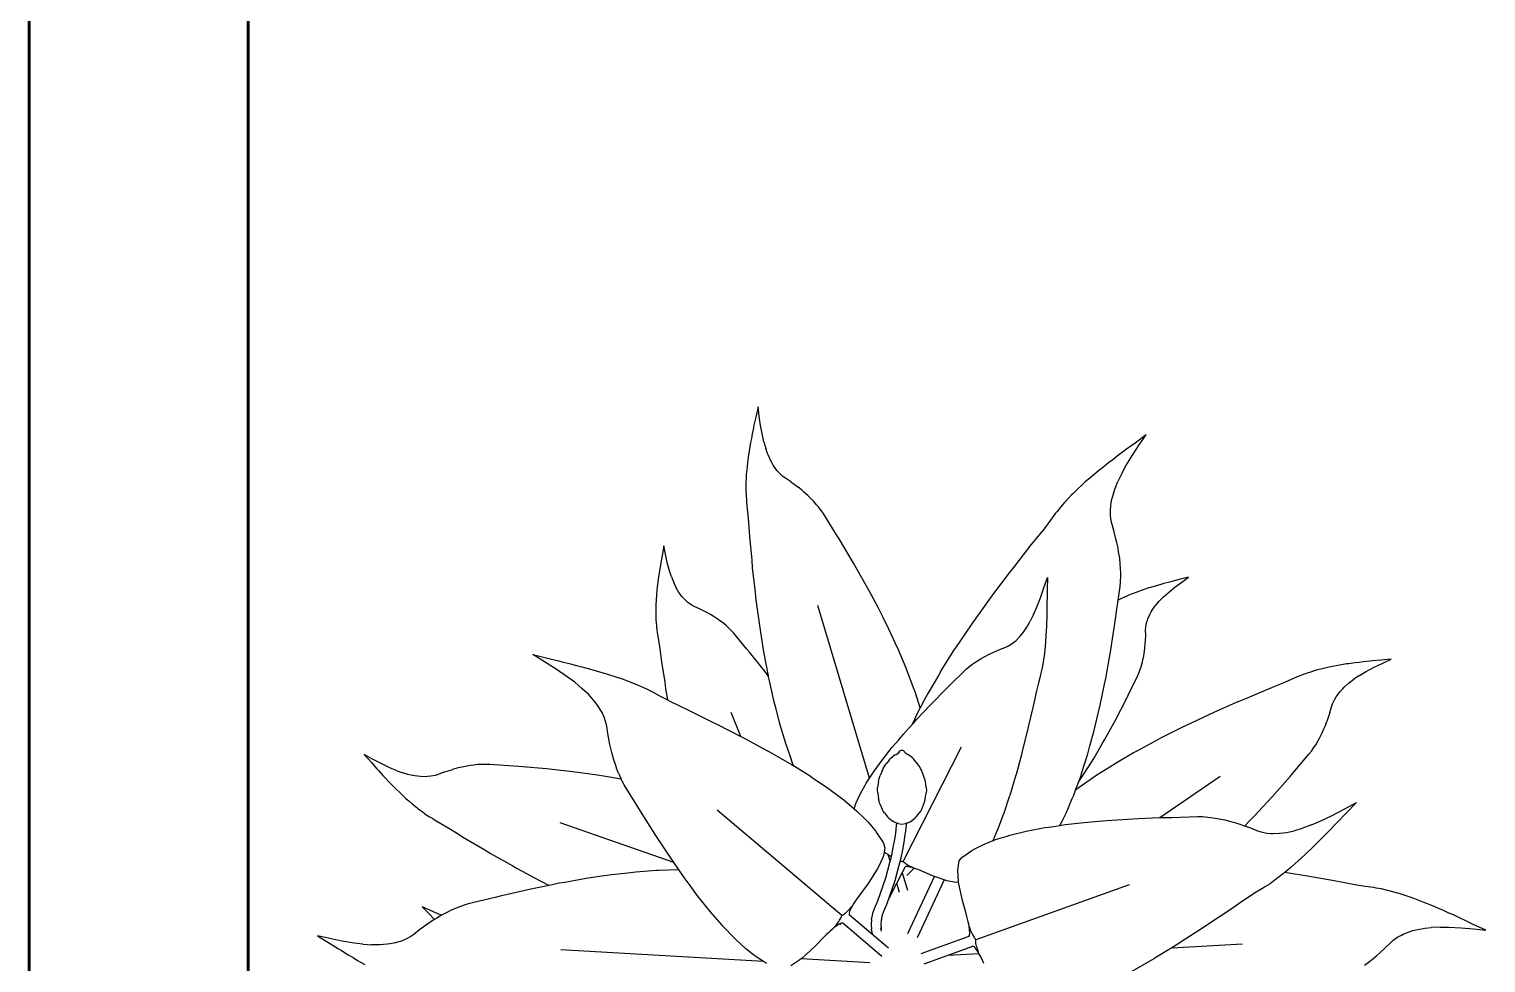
# Model space of a CAD drawing. Header units: metres. Extents: x 244.4 to 340.3, y -4.1 to 64.3.
# Drawn here: x 244.401 to 245.398, y 35.82 to 36.459 of the extents above; entities that cross this region are included whole.
import ezdxf

# ---------------------------------------------------------------- set-up
doc = ezdxf.new("R2010")
doc.units = ezdxf.units.M
doc.layers.add('A-WALL', color=6, linetype='Continuous', lineweight=60)
doc.layers.add('Edges', color=7, linetype='Continuous')

msp = doc.modelspace()

# ---------------------------------------------------------------- linework, layer by layer
at = {"layer": 'A-WALL'}
for p, q in [((244.40089, 31.3523), (244.40089, 64.279)), ((244.55089, 31.3523), (244.55089, 40.38724))]:
    msp.add_line(p, q, dxfattribs=at)
at = {"layer": 'Edges'}
for p, q in [((244.89989, 36.20077), (244.89836, 36.19363)), ((244.90072, 36.19434), (244.89989, 36.20077)), ((244.89836, 36.19363), (244.8971, 36.18817)), ((244.90165, 36.18784), (244.90072, 36.19434)), ((244.89585, 36.18218), (244.89535, 36.17912)), ((244.89681, 36.18639), (244.89585, 36.18218)), ((244.8971, 36.18817), (244.89681, 36.18639)), ((244.90283, 36.18136), (244.90165, 36.18784)), ((244.90389, 36.17673), (244.90283, 36.18136)), ((245.16555, 36.18162), (245.15795, 36.17592)), ((245.16079, 36.1746), (245.16555, 36.18162)), ((244.89378, 36.17062), (244.89293, 36.16462)), ((244.89403, 36.17184), (244.89378, 36.17062)), ((244.89474, 36.17633), (244.89403, 36.17184)), ((244.89535, 36.17912), (244.89474, 36.17633)), ((244.90389, 36.17673), (244.90523, 36.17211)), ((244.90646, 36.16868), (244.90523, 36.17211)), ((245.1503, 36.17023), (245.14582, 36.16702)), ((245.1521, 36.1717), (245.1503, 36.17023)), ((245.15795, 36.17592), (245.1521, 36.1717)), ((245.15612, 36.16752), (245.16079, 36.1746)), ((244.89232, 36.15976), (244.89215, 36.15751)), ((244.89293, 36.16462), (244.89232, 36.15976)), ((244.90676, 36.16786), (244.90646, 36.16868)), ((244.90846, 36.16411), (244.90676, 36.16786)), ((244.90926, 36.16264), (244.90846, 36.16411)), ((244.91033, 36.16075), (244.90926, 36.16264)), ((244.91239, 36.15776), (244.91033, 36.16075)), ((245.13982, 36.1624), (245.13536, 36.15877)), ((245.14274, 36.16451), (245.13982, 36.1624)), ((245.14582, 36.16702), (245.14274, 36.16451)), ((245.14884, 36.15506), (245.15173, 36.16032)), ((245.15173, 36.16032), (245.15612, 36.16752)), ((244.89167, 36.15052), (244.89159, 36.14953)), ((244.89185, 36.15458), (244.89167, 36.15052)), ((244.89215, 36.15751), (244.89185, 36.15458)), ((244.91306, 36.15694), (244.91239, 36.15776)), ((244.91458, 36.15523), (244.91306, 36.15694)), ((244.91691, 36.15306), (244.91458, 36.15523)), ((244.91857, 36.15182), (244.91691, 36.15306)), ((244.92202, 36.14956), (244.91857, 36.15182)), ((244.92202, 36.14956), (244.92712, 36.14586)), ((245.12828, 36.15297), (245.12366, 36.14902)), ((245.1341, 36.15784), (245.12828, 36.15297)), ((245.13536, 36.15877), (245.1341, 36.15784)), ((245.14454, 36.14539), (245.14623, 36.14961)), ((245.14884, 36.15506), (245.14623, 36.14961)), ((244.89159, 36.14953), (244.89151, 36.14471)), ((244.89151, 36.14471), (244.89156, 36.14371)), ((244.89156, 36.14371), (244.89163, 36.14011)), ((244.89163, 36.14011), (244.89187, 36.13711)), ((244.92953, 36.14393), (244.92712, 36.14586)), ((244.93131, 36.14237), (244.92953, 36.14393)), ((244.93404, 36.13994), (244.93131, 36.14237)), ((244.93649, 36.13748), (244.93404, 36.13994)), ((245.11452, 36.14035), (245.1105, 36.1361)), ((245.1154, 36.14117), (245.11452, 36.14035)), ((245.11893, 36.14468), (245.1154, 36.14117)), ((245.12164, 36.14709), (245.11893, 36.14468)), ((245.12366, 36.14902), (245.12164, 36.14709)), ((245.14264, 36.13952), (245.14415, 36.14439)), ((245.14415, 36.14439), (245.14454, 36.14539)), ((244.89187, 36.13711), (244.89196, 36.13567)), ((244.89196, 36.13567), (244.89249, 36.13072)), ((244.89249, 36.13072), (244.89308, 36.12445)), ((244.93812, 36.13581), (244.93649, 36.13748)), ((244.93998, 36.1337), (244.93812, 36.13581)), ((244.94092, 36.13252), (244.93998, 36.1337)), ((244.94331, 36.12946), (244.94092, 36.13252)), ((245.10687, 36.13195), (245.10466, 36.12912)), ((245.10972, 36.13518), (245.10687, 36.13195)), ((245.1105, 36.1361), (245.10972, 36.13518)), ((245.14112, 36.12918), (245.14115, 36.13048)), ((245.14115, 36.13048), (245.14165, 36.13489)), ((245.14165, 36.13489), (245.14218, 36.13751)), ((245.14218, 36.13751), (245.14264, 36.13952)), ((244.89308, 36.12445), (244.89357, 36.11832)), ((244.9448, 36.12727), (244.94331, 36.12946)), ((244.95359, 36.11311), (244.9448, 36.12727)), ((245.1001, 36.12307), (245.09565, 36.11725)), ((245.10358, 36.12779), (245.1001, 36.12307)), ((245.10466, 36.12912), (245.10358, 36.12779)), ((245.14116, 36.12639), (245.14112, 36.12918)), ((245.14162, 36.12252), (245.14116, 36.12639)), ((245.14219, 36.12004), (245.14162, 36.12252)), ((245.14366, 36.11521), (245.14219, 36.12004)), ((244.89357, 36.11832), (244.89399, 36.11193)), ((244.89399, 36.11193), (244.89551, 36.09568)), ((244.95534, 36.11037), (244.95359, 36.11311)), ((244.96509, 36.09402), (244.95534, 36.11037)), ((245.09125, 36.11171), (245.08663, 36.10611)), ((245.09565, 36.11725), (245.09125, 36.11171)), ((245.14487, 36.11036), (245.14366, 36.11521)), ((245.14554, 36.10778), (245.14487, 36.11036)), ((244.83531, 36.10563), (244.8342, 36.09896)), ((244.83649, 36.09989), (244.83531, 36.10563)), ((244.83776, 36.09413), (244.83649, 36.09989)), ((245.08663, 36.10611), (245.07533, 36.0915)), ((245.1463, 36.10413), (245.14554, 36.10778)), ((245.14674, 36.10132), (245.1463, 36.10413)), ((245.14743, 36.09702), (245.14674, 36.10132)), ((244.83308, 36.09223), (244.83236, 36.08832)), ((244.83327, 36.09388), (244.83308, 36.09223)), ((244.8342, 36.09896), (244.83327, 36.09388)), ((244.83927, 36.08843), (244.83776, 36.09413)), ((244.89551, 36.09568), (244.89594, 36.09052)), ((244.89594, 36.09052), (244.89783, 36.07378)), ((244.974, 36.07837), (244.96509, 36.09402)), ((245.07533, 36.0915), (245.07171, 36.08697)), ((245.14782, 36.09292), (245.14743, 36.09702)), ((245.14806, 36.0902), (245.14782, 36.09292)), ((245.14818, 36.08693), (245.14806, 36.0902)), ((244.83158, 36.08293), (244.83112, 36.07881)), ((244.83203, 36.0855), (244.83158, 36.08293)), ((244.83236, 36.08832), (244.83203, 36.0855)), ((244.84056, 36.0844), (244.83927, 36.08843)), ((244.84056, 36.0844), (244.84212, 36.08042)), ((244.84351, 36.07751), (244.84212, 36.08042)), ((245.07171, 36.08697), (245.06048, 36.07189)), ((245.09555, 36.07685), (245.09794, 36.08389)), ((245.09794, 36.08389), (245.09775, 36.07573)), ((245.14777, 36.07772), (245.14806, 36.08073)), ((245.14806, 36.08073), (245.14816, 36.08518)), ((245.14816, 36.08518), (245.14818, 36.08693)), ((245.1815, 36.08066), (245.17764, 36.07972)), ((245.18308, 36.08116), (245.1815, 36.08066)), ((245.1881, 36.08239), (245.18308, 36.08116)), ((245.18514, 36.07716), (245.18988, 36.08068)), ((245.19464, 36.0841), (245.1881, 36.08239)), ((245.18988, 36.08068), (245.19464, 36.0841)), ((244.83041, 36.07222), (244.83005, 36.06781)), ((244.83093, 36.07769), (244.83041, 36.07222)), ((244.83112, 36.07881), (244.83093, 36.07769)), ((244.84384, 36.07682), (244.84351, 36.07751)), ((244.8457, 36.07368), (244.84384, 36.07682)), ((244.84656, 36.07247), (244.8457, 36.07368)), ((244.84771, 36.07092), (244.84656, 36.07247)), ((244.84988, 36.06853), (244.84771, 36.07092)), ((244.89783, 36.07378), (244.8982, 36.07023)), ((244.8982, 36.07023), (244.90056, 36.05268)), ((244.97566, 36.07521), (244.974, 36.07837)), ((244.98212, 36.06321), (244.97566, 36.07521)), ((245.06048, 36.07189), (245.05808, 36.06878)), ((245.09053, 36.06316), (245.09313, 36.06991)), ((245.09313, 36.06991), (245.09555, 36.07685)), ((245.09775, 36.07573), (245.09775, 36.0696)), ((245.14511, 36.05896), (245.14777, 36.07772)), ((245.14645, 36.0684), (245.14777, 36.07772)), ((245.14951, 36.0699), (245.14645, 36.0684)), ((245.15033, 36.07024), (245.14951, 36.0699)), ((245.15363, 36.07173), (245.15033, 36.07024)), ((245.1561, 36.07267), (245.15363, 36.07173)), ((245.15797, 36.07345), (245.1561, 36.07267)), ((245.16214, 36.07493), (245.15797, 36.07345)), ((245.16734, 36.07668), (245.16214, 36.07493)), ((245.16845, 36.07697), (245.16734, 36.07668)), ((245.1724, 36.07823), (245.16845, 36.07697)), ((245.17493, 36.07887), (245.1724, 36.07823)), ((245.1774, 36.07063), (245.17441, 36.06759)), ((245.17764, 36.07972), (245.17493, 36.07887)), ((245.1774, 36.07063), (245.18056, 36.07345)), ((245.18056, 36.07345), (245.18514, 36.07716)), ((244.83001, 36.06579), (244.82985, 36.06314)), ((244.82985, 36.06314), (244.82987, 36.05952)), ((244.83005, 36.06781), (244.83001, 36.06579)), ((244.85058, 36.06789), (244.84988, 36.06853)), ((244.85215, 36.06656), (244.85058, 36.06789)), ((244.85455, 36.06493), (244.85215, 36.06656)), ((244.85623, 36.06404), (244.85455, 36.06493)), ((244.85973, 36.06249), (244.85623, 36.06404)), ((244.86309, 36.06079), (244.85973, 36.06249)), ((244.8649, 36.05988), (244.86309, 36.06079)), ((244.86735, 36.05849), (244.8649, 36.05988)), ((244.9762, 35.94638), (244.9407, 36.06472)), ((244.98524, 36.05689), (244.98212, 36.06321)), ((245.05808, 36.06878), (245.04679, 36.05291)), ((245.08851, 36.05848), (245.09053, 36.06316)), ((245.09766, 36.06298), (245.09749, 36.05963)), ((245.09775, 36.0696), (245.09763, 36.06762)), ((245.09763, 36.06762), (245.09766, 36.06298)), ((245.16803, 36.0586), (245.16897, 36.06029)), ((245.16897, 36.06029), (245.16972, 36.06156)), ((245.16972, 36.06156), (245.17183, 36.06454)), ((245.17183, 36.06454), (245.17232, 36.06513)), ((245.17232, 36.06513), (245.17441, 36.06759)), ((244.82987, 36.05952), (244.82984, 36.05863)), ((244.82984, 36.05863), (244.82999, 36.05436)), ((244.82999, 36.05436), (244.83008, 36.05348)), ((244.83008, 36.05348), (244.83032, 36.05031)), ((244.83032, 36.05031), (244.8307, 36.0477)), ((244.86916, 36.05735), (244.86735, 36.05849)), ((244.87196, 36.05558), (244.86916, 36.05735)), ((244.87446, 36.05374), (244.87196, 36.05558)), ((244.87613, 36.0525), (244.87446, 36.05374)), ((244.87804, 36.0509), (244.87613, 36.0525)), ((244.87901, 36.05), (244.87804, 36.0509)), ((244.88148, 36.04766), (244.87901, 36.05)), ((244.90056, 36.05268), (244.90077, 36.05102)), ((244.90077, 36.05102), (244.90366, 36.03286)), ((244.98946, 36.04853), (244.98524, 36.05689)), ((245.04572, 36.05145), (245.0346, 36.03496)), ((245.04679, 36.05291), (245.04572, 36.05145)), ((245.08152, 36.04638), (245.0839, 36.04985)), ((245.0839, 36.04985), (245.08435, 36.05062)), ((245.08435, 36.05062), (245.08625, 36.05393)), ((245.08851, 36.05848), (245.08625, 36.05393)), ((245.09729, 36.05051), (245.09695, 36.04423)), ((245.09752, 36.05662), (245.09729, 36.05181)), ((245.09729, 36.05181), (245.09729, 36.05051)), ((245.09749, 36.05963), (245.09752, 36.05662)), ((245.14135, 36.03425), (245.14467, 36.05533)), ((245.14467, 36.05533), (245.14511, 36.05896)), ((245.16522, 36.04801), (245.16535, 36.04992)), ((245.16535, 36.04992), (245.16585, 36.05277)), ((245.16585, 36.05277), (245.16642, 36.05474)), ((245.16642, 36.05474), (245.16672, 36.05565)), ((245.16672, 36.05565), (245.16803, 36.0586)), ((244.8307, 36.0477), (244.83085, 36.04645)), ((244.83085, 36.04645), (244.83159, 36.04217)), ((244.83159, 36.04217), (244.83244, 36.03676)), ((244.88303, 36.04595), (244.88148, 36.04766)), ((244.89221, 36.03482), (244.88303, 36.04595)), ((244.9938, 36.03905), (244.98946, 36.04853)), ((245.07395, 36.03876), (245.07572, 36.04013)), ((245.07572, 36.04013), (245.07653, 36.04081)), ((245.07653, 36.04081), (245.07907, 36.04338)), ((245.07907, 36.04338), (245.08047, 36.04505)), ((245.08047, 36.04505), (245.08152, 36.04638)), ((245.09695, 36.04423), (245.09665, 36.03925)), ((245.16496, 36.0384), (245.16505, 36.04043)), ((245.16505, 36.04043), (245.16523, 36.04419)), ((245.16523, 36.04419), (245.16522, 36.04801)), ((244.75374, 36.02615), (244.74573, 36.03116)), ((244.74573, 36.03116), (244.75576, 36.02854)), ((244.83244, 36.03676), (244.83318, 36.03148)), ((244.83318, 36.03148), (244.83384, 36.026)), ((244.89404, 36.03269), (244.89221, 36.03482)), ((244.90423, 36.01985), (244.89404, 36.03269)), ((244.90366, 36.03286), (244.90674, 36.01655)), ((244.99603, 36.03429), (244.9938, 36.03905)), ((245.0013, 36.02171), (244.99603, 36.03429)), ((245.02477, 36.01936), (245.0346, 36.03496)), ((245.0527, 36.02837), (245.05567, 36.02997)), ((245.05567, 36.02997), (245.05762, 36.03105)), ((245.05762, 36.03105), (245.06024, 36.03233)), ((245.06024, 36.03233), (245.06216, 36.03316)), ((245.06216, 36.03316), (245.06576, 36.03478)), ((245.06576, 36.03478), (245.06948, 36.03623)), ((245.06948, 36.03623), (245.0713, 36.03712)), ((245.0713, 36.03712), (245.07395, 36.03876)), ((245.09564, 36.03002), (245.09555, 36.02906)), ((245.09617, 36.03404), (245.09564, 36.03002)), ((245.09639, 36.03697), (245.09617, 36.03404)), ((245.09665, 36.03925), (245.09639, 36.03697)), ((245.13787, 36.01467), (245.14135, 36.03425)), ((245.16326, 36.02717), (245.16391, 36.03021)), ((245.16391, 36.03021), (245.16439, 36.03348)), ((245.16439, 36.03348), (245.16469, 36.0356)), ((245.16469, 36.0356), (245.16496, 36.0384)), ((244.76161, 36.02112), (244.75374, 36.02615)), ((244.75576, 36.02854), (244.76334, 36.02674)), ((244.76919, 36.01594), (244.76161, 36.02112)), ((244.76334, 36.02674), (244.76575, 36.02602)), ((244.76575, 36.02602), (244.7715, 36.0247)), ((244.7715, 36.0247), (244.77559, 36.02351)), ((244.77559, 36.02351), (244.77931, 36.02267)), ((244.77931, 36.02267), (244.78519, 36.02098)), ((244.78519, 36.02098), (244.7868, 36.02061)), ((244.7868, 36.02061), (244.79446, 36.01834)), ((244.83384, 36.026), (244.836, 36.01211)), ((245.00182, 36.02049), (245.0013, 36.02171)), ((245.0068, 36.00725), (245.00182, 36.02049)), ((245.04088, 36.0198), (245.04254, 36.02131)), ((245.04254, 36.02131), (245.0462, 36.02417)), ((245.0462, 36.02417), (245.04824, 36.02559)), ((245.04824, 36.02559), (245.05001, 36.02669)), ((245.05001, 36.02669), (245.0527, 36.02837)), ((245.09401, 36.02012), (245.09331, 36.01735)), ((245.09463, 36.02347), (245.09401, 36.02012)), ((245.09483, 36.02442), (245.09463, 36.02347)), ((245.09555, 36.02906), (245.09483, 36.02442)), ((245.16058, 36.01828), (245.16171, 36.02149)), ((245.16171, 36.02149), (245.16213, 36.02274)), ((245.16213, 36.02274), (245.16281, 36.02514)), ((245.16281, 36.02514), (245.16326, 36.02717)), ((245.28205, 36.02029), (245.27744, 36.01889)), ((245.28302, 36.02052), (245.28205, 36.02029)), ((245.28694, 36.02157), (245.28302, 36.02052)), ((245.28983, 36.02218), (245.28694, 36.02157)), ((245.29202, 36.02271), (245.28983, 36.02218)), ((245.29684, 36.0236), (245.29202, 36.02271)), ((245.3028, 36.02462), (245.29684, 36.0236)), ((245.30405, 36.02475), (245.3028, 36.02462)), ((245.30854, 36.02544), (245.30405, 36.02475)), ((245.31138, 36.0257), (245.30854, 36.02544)), ((245.31445, 36.02615), (245.31138, 36.0257)), ((245.31875, 36.02652), (245.31445, 36.02615)), ((245.31579, 36.01926), (245.32161, 36.02235)), ((245.32054, 36.02678), (245.31875, 36.02652)), ((245.32612, 36.02725), (245.32054, 36.02678)), ((245.32161, 36.02235), (245.32751, 36.02521)), ((245.33339, 36.02796), (245.32612, 36.02725)), ((245.32751, 36.02521), (245.33339, 36.02796)), ((244.77438, 36.01208), (244.76919, 36.01594)), ((244.77438, 36.01208), (244.77935, 36.00795)), ((244.79446, 36.01834), (244.80053, 36.01652)), ((244.80053, 36.01652), (244.80327, 36.01553)), ((244.80327, 36.01553), (244.80683, 36.0144)), ((244.80683, 36.0144), (244.81164, 36.01258)), ((244.81164, 36.01258), (244.8128, 36.01218)), ((244.8128, 36.01218), (244.81832, 36.00994)), ((244.836, 36.01211), (244.83662, 36.0077)), ((244.90674, 36.01655), (244.90423, 36.01985)), ((244.90674, 36.01655), (244.90688, 36.0158)), ((244.90688, 36.0158), (244.90747, 36.01315)), ((244.90747, 36.01315), (244.91044, 35.99971)), ((245.02333, 36.01685), (245.01613, 36.00448)), ((245.02477, 36.01936), (245.02333, 36.01685)), ((245.03095, 36.00984), (245.04088, 36.0198)), ((245.0918, 36.01164), (245.09043, 36.00618)), ((245.09302, 36.01606), (245.0918, 36.01164)), ((245.09331, 36.01735), (245.09302, 36.01606)), ((245.13411, 35.99632), (245.13703, 36.01083)), ((245.13703, 36.01083), (245.13787, 36.01467)), ((245.15324, 36.00324), (245.15965, 36.01617)), ((245.15965, 36.01617), (245.16058, 36.01828)), ((245.25861, 36.01124), (245.25291, 36.00891)), ((245.26441, 36.01371), (245.25861, 36.01124)), ((245.26896, 36.01572), (245.26441, 36.01371)), ((245.27031, 36.01625), (245.26896, 36.01572)), ((245.27309, 36.01739), (245.27031, 36.01625)), ((245.2765, 36.01855), (245.27309, 36.01739)), ((245.27744, 36.01889), (245.2765, 36.01855)), ((245.30106, 36.00865), (245.30413, 36.01141)), ((245.30413, 36.01141), (245.30482, 36.01194)), ((245.30482, 36.01194), (245.3077, 36.01416)), ((245.3117, 36.01684), (245.3077, 36.01416)), ((245.3117, 36.01684), (245.31579, 36.01926)), ((244.78288, 36.00464), (244.77935, 36.00795)), ((244.7837, 36.00386), (244.78288, 36.00464)), ((244.7873, 35.99991), (244.7837, 36.00386)), ((244.81832, 36.00994), (244.81944, 36.00941)), ((244.81944, 36.00941), (244.82341, 36.00766)), ((244.82341, 36.00766), (244.82662, 36.006)), ((244.82662, 36.006), (244.82814, 36.00526)), ((244.82814, 36.00526), (244.83324, 36.00246)), ((244.83324, 36.00246), (244.83798, 36)), ((244.83662, 36.0077), (244.83798, 36)), ((244.83798, 36), (244.83958, 35.99917)), ((245.00757, 36.00489), (245.0068, 36.00725)), ((245.01095, 35.99459), (245.00757, 36.00489)), ((245.01613, 36.00448), (245.01371, 35.99983)), ((245.01816, 35.99686), (245.02902, 36.008)), ((245.02902, 36.008), (245.03095, 36.00984)), ((245.08925, 36.00099), (245.08818, 35.99571)), ((245.09043, 36.00618), (245.08925, 36.00099)), ((245.14448, 35.98616), (245.15204, 36.0007)), ((245.15204, 36.0007), (245.15324, 36.00324)), ((245.23194, 36.00018), (245.22715, 35.9982)), ((245.24695, 36.00657), (245.23194, 36.00018)), ((245.25291, 36.00891), (245.24695, 36.00657)), ((245.29311, 35.99723), (245.29446, 36.00012)), ((245.29446, 36.00012), (245.29564, 36.00208)), ((245.29564, 36.00208), (245.29621, 36.00298)), ((245.29621, 36.00298), (245.29843, 36.00584)), ((245.29843, 36.00584), (245.29991, 36.00745)), ((245.29991, 36.00745), (245.30106, 36.00865)), ((244.78864, 35.99821), (244.7873, 35.99991)), ((244.79029, 35.996), (244.78864, 35.99821)), ((244.79272, 35.9921), (244.79029, 35.996)), ((244.79332, 35.9909), (244.79272, 35.9921)), ((244.7945, 35.98832), (244.79332, 35.9909)), ((244.83958, 35.99917), (244.84566, 35.99619)), ((244.84566, 35.99619), (244.85186, 35.99333)), ((244.85186, 35.99333), (244.86738, 35.98554)), ((244.88808, 35.97499), (244.88144, 35.99141)), ((244.91044, 35.99971), (244.91171, 35.99484)), ((244.91171, 35.99484), (244.91437, 35.98457)), ((245.00868, 35.99028), (245.00535, 35.98309)), ((245.0084, 35.98654), (245.01816, 35.99686)), ((245.01371, 35.99983), (245.00868, 35.99028)), ((245.01371, 35.99983), (245.01095, 35.99459)), ((245.08818, 35.99571), (245.08502, 35.98241)), ((245.13229, 35.9889), (245.13411, 35.99632)), ((245.21179, 35.99131), (245.20851, 35.98989)), ((245.22715, 35.9982), (245.21179, 35.99131)), ((245.29133, 35.9913), (245.28935, 35.98532)), ((245.29133, 35.9913), (245.29243, 35.99528)), ((245.29243, 35.99528), (245.29311, 35.99723)), ((244.79576, 35.98457), (244.7945, 35.98832)), ((244.79632, 35.98205), (244.79576, 35.98457)), ((244.79703, 35.97703), (244.79632, 35.98205)), ((244.86738, 35.98554), (244.87222, 35.98324)), ((244.87222, 35.98324), (244.88761, 35.97522)), ((244.91437, 35.98457), (244.91866, 35.97036)), ((244.99961, 35.97679), (245.00535, 35.98309)), ((245.00535, 35.98309), (245.00657, 35.98442)), ((245.00657, 35.98442), (245.0084, 35.98654)), ((245.08502, 35.98241), (245.08414, 35.97829)), ((245.13005, 35.97916), (245.13229, 35.9889)), ((245.13708, 35.97264), (245.14448, 35.98616)), ((245.19099, 35.98159), (245.17458, 35.97331)), ((245.19251, 35.9823), (245.19099, 35.98159)), ((245.20851, 35.98989), (245.19251, 35.9823)), ((245.28582, 35.97693), (245.2873, 35.98027)), ((245.2873, 35.98027), (245.28825, 35.98244)), ((245.28825, 35.98244), (245.28935, 35.98532)), ((244.79798, 35.97211), (244.79703, 35.97703)), ((244.79844, 35.96949), (244.79798, 35.97211)), ((244.88761, 35.97522), (244.88808, 35.97499)), ((244.88808, 35.97499), (244.8908, 35.97364)), ((244.8908, 35.97364), (244.90624, 35.96521)), ((244.91866, 35.97036), (244.9218, 35.96137)), ((244.99178, 35.96756), (244.99623, 35.97269)), ((244.99623, 35.97269), (244.99961, 35.97679)), ((245.08414, 35.97829), (245.08078, 35.96504)), ((245.12708, 35.96848), (245.13005, 35.97916)), ((245.13551, 35.97003), (245.13708, 35.97264)), ((245.1593, 35.96507), (245.17458, 35.97331)), ((245.28168, 35.96938), (245.28312, 35.97179)), ((245.28312, 35.97179), (245.28422, 35.97385)), ((245.28422, 35.97385), (245.28582, 35.97693)), ((244.63599, 35.95944), (244.6303, 35.96255)), ((244.6303, 35.96255), (244.63518, 35.95711)), ((244.79927, 35.96588), (244.79844, 35.96949)), ((244.80002, 35.96316), (244.79927, 35.96588)), ((244.80113, 35.95902), (244.80002, 35.96316)), ((244.90624, 35.96521), (244.90766, 35.96448)), ((244.90766, 35.96448), (244.92285, 35.9557)), ((244.9218, 35.96137), (244.92333, 35.95705)), ((244.98489, 35.95884), (244.98717, 35.96164)), ((244.98717, 35.96164), (244.99178, 35.96756)), ((244.99033, 35.95959), (244.99109, 35.96031)), ((244.99109, 35.96031), (244.99192, 35.96096)), ((244.99381, 35.96237), (244.99192, 35.96096)), ((244.99381, 35.96237), (244.99443, 35.96276)), ((244.99443, 35.96276), (244.99511, 35.96306)), ((244.99556, 35.96327), (244.99505, 35.96285)), ((244.99511, 35.96306), (244.99556, 35.96327)), ((244.99556, 35.96327), (244.99558, 35.96328)), ((244.99558, 35.96328), (244.99562, 35.96333)), ((244.99562, 35.96333), (244.99614, 35.96386)), ((244.99562, 35.96333), (244.99575, 35.96337)), ((244.99614, 35.96386), (244.99564, 35.96323)), ((244.99579, 35.96342), (244.99602, 35.96357)), ((244.99614, 35.96386), (244.99621, 35.96395)), ((244.99621, 35.96395), (244.99671, 35.96472)), ((244.9966, 35.96445), (244.99621, 35.96395)), ((244.99671, 35.96472), (244.99702, 35.9651)), ((244.99702, 35.9651), (244.99741, 35.9654)), ((244.99741, 35.9654), (244.99787, 35.96558)), ((244.99787, 35.96558), (244.99836, 35.96564)), ((244.99836, 35.96564), (244.99886, 35.96558)), ((244.99886, 35.96558), (244.99932, 35.9654)), ((244.99932, 35.9654), (244.99971, 35.9651)), ((244.99933, 35.88948), (245.03912, 35.96791)), ((244.99971, 35.9651), (245.00001, 35.96472)), ((245.00052, 35.96395), (245.00001, 35.96472)), ((245.00059, 35.96386), (245.00052, 35.96395)), ((245.00111, 35.96333), (245.00059, 35.96386)), ((245.00094, 35.96342), (245.00059, 35.96386)), ((245.00094, 35.96342), (245.00071, 35.96357)), ((245.00098, 35.96337), (245.00094, 35.96342)), ((245.00109, 35.96323), (245.00098, 35.96337)), ((245.00111, 35.96333), (245.00098, 35.96337)), ((245.00115, 35.96328), (245.00111, 35.96333)), ((245.00117, 35.96327), (245.00115, 35.96328)), ((245.00162, 35.96306), (245.00117, 35.96327)), ((245.00168, 35.96285), (245.00117, 35.96327)), ((245.00229, 35.96276), (245.00162, 35.96306)), ((245.00292, 35.96237), (245.00229, 35.96276)), ((245.00481, 35.96096), (245.00292, 35.96237)), ((245.00563, 35.96031), (245.00481, 35.96096)), ((245.00639, 35.95959), (245.00563, 35.96031)), ((245.08015, 35.96231), (245.07649, 35.94895)), ((245.08078, 35.96504), (245.08015, 35.96231)), ((245.12136, 35.94963), (245.12567, 35.96317)), ((245.12567, 35.96317), (245.12708, 35.96848)), ((245.12968, 35.96002), (245.13551, 35.97003)), ((245.15695, 35.96369), (245.14506, 35.95678)), ((245.1593, 35.96507), (245.15695, 35.96369)), ((245.2662, 35.95015), (245.27702, 35.96283)), ((245.27702, 35.96283), (245.27866, 35.96491)), ((245.27866, 35.96491), (245.28084, 35.96812)), ((245.28084, 35.96812), (245.28168, 35.96938)), ((244.63518, 35.95711), (244.63887, 35.9529)), ((244.6418, 35.95639), (244.63599, 35.95944)), ((244.63887, 35.9529), (244.64014, 35.95162)), ((244.64014, 35.95162), (244.64299, 35.94837)), ((244.64774, 35.95354), (244.6418, 35.95639)), ((244.65211, 35.95168), (244.64774, 35.95354)), ((244.65211, 35.95168), (244.65664, 35.95006)), ((244.68476, 35.95044), (244.68091, 35.94897)), ((244.68476, 35.95044), (244.69074, 35.9524)), ((244.69372, 35.95322), (244.69074, 35.9524)), ((244.69603, 35.95374), (244.69372, 35.95322)), ((244.6996, 35.95454), (244.69603, 35.95374)), ((244.70303, 35.95508), (244.6996, 35.95454)), ((244.70534, 35.95542), (244.70303, 35.95508)), ((244.70813, 35.95569), (244.70534, 35.95542)), ((244.70964, 35.95576), (244.70813, 35.95569)), ((244.71352, 35.9559), (244.70964, 35.95576)), ((244.71617, 35.95582), (244.71352, 35.9559)), ((244.73279, 35.95464), (244.71617, 35.95582)), ((244.73604, 35.95445), (244.73279, 35.95464)), ((244.755, 35.95276), (244.73604, 35.95445)), ((244.7729, 35.9508), (244.755, 35.95276)), ((244.77643, 35.95029), (244.7729, 35.9508)), ((244.78994, 35.94849), (244.77643, 35.95029)), ((244.80242, 35.9552), (244.80113, 35.95902)), ((244.80327, 35.9527), (244.80242, 35.9552)), ((244.80443, 35.94976), (244.80327, 35.9527)), ((244.92285, 35.9557), (244.92421, 35.95486)), ((244.92333, 35.95705), (244.92421, 35.95486)), ((244.93631, 35.94736), (244.92421, 35.95486)), ((244.9762, 35.94638), (244.97894, 35.95059)), ((244.97894, 35.95059), (244.97945, 35.95128)), ((244.97945, 35.95128), (244.98489, 35.95884)), ((244.98506, 35.95189), (244.98353, 35.94828)), ((244.98506, 35.95189), (244.9856, 35.95307)), ((244.9856, 35.95307), (244.98621, 35.9542)), ((244.98621, 35.9542), (244.9869, 35.95528)), ((244.9869, 35.95528), (244.98768, 35.95632)), ((244.98964, 35.95881), (244.98768, 35.95632)), ((244.98964, 35.95881), (244.99033, 35.95959)), ((245.00709, 35.95881), (245.00639, 35.95959)), ((245.00905, 35.95632), (245.00709, 35.95881)), ((245.00982, 35.95528), (245.00905, 35.95632)), ((245.01052, 35.9542), (245.00982, 35.95528)), ((245.01113, 35.95307), (245.01052, 35.9542)), ((245.01166, 35.95189), (245.01113, 35.95307)), ((245.0132, 35.94828), (245.01166, 35.95189)), ((245.12228, 35.94828), (245.12646, 35.95499)), ((245.12646, 35.95499), (245.12968, 35.96002)), ((245.1408, 35.95409), (245.13182, 35.94844)), ((245.14506, 35.95678), (245.1408, 35.95409)), ((245.26412, 35.94764), (245.2662, 35.95015)), ((244.64299, 35.94837), (244.64517, 35.94616)), ((244.64517, 35.94616), (244.64707, 35.94404)), ((244.64707, 35.94404), (244.65029, 35.94083)), ((244.65029, 35.94083), (244.65114, 35.93991)), ((244.66014, 35.94905), (244.65664, 35.95006)), ((244.66098, 35.94881), (244.66014, 35.94905)), ((244.66502, 35.94798), (244.66098, 35.94881)), ((244.66667, 35.94777), (244.66502, 35.94798)), ((244.66884, 35.94754), (244.66667, 35.94777)), ((244.67246, 35.94745), (244.66884, 35.94754)), ((244.67352, 35.94752), (244.67246, 35.94745)), ((244.6758, 35.94774), (244.67352, 35.94752)), ((244.67893, 35.94836), (244.6758, 35.94774)), ((244.68091, 35.94897), (244.67893, 35.94836)), ((244.79689, 35.94731), (244.78994, 35.94849)), ((244.80614, 35.94583), (244.79689, 35.94731)), ((244.80443, 35.94976), (244.80624, 35.94581)), ((244.80624, 35.94581), (244.80614, 35.94583)), ((244.80689, 35.9444), (244.80624, 35.94581)), ((244.80828, 35.94191), (244.80689, 35.9444)), ((244.81768, 35.92673), (244.80828, 35.94191)), ((244.93631, 35.94736), (244.93835, 35.94596)), ((244.93835, 35.94596), (244.94821, 35.93932)), ((244.97, 35.93588), (244.97321, 35.94158)), ((244.97321, 35.94158), (244.97399, 35.94297)), ((244.97399, 35.94297), (244.9762, 35.94638)), ((244.98227, 35.94416), (244.98171, 35.93996)), ((244.98227, 35.94416), (244.9826, 35.94556)), ((244.9826, 35.94556), (244.98302, 35.94693)), ((244.98302, 35.94693), (244.98353, 35.94828)), ((245.01371, 35.94693), (245.0132, 35.94828)), ((245.01412, 35.94556), (245.01371, 35.94693)), ((245.01445, 35.94416), (245.01412, 35.94556)), ((245.01502, 35.93996), (245.01445, 35.94416)), ((245.07618, 35.94773), (245.0722, 35.9345)), ((245.07649, 35.94895), (245.07618, 35.94773)), ((245.11729, 35.9383), (245.11942, 35.94411)), ((245.11942, 35.94411), (245.12097, 35.94833)), ((245.11942, 35.94411), (245.12228, 35.94828)), ((245.13182, 35.94844), (245.11959, 35.94003)), ((245.12097, 35.94833), (245.12136, 35.94963)), ((245.17482, 35.9194), (245.21619, 35.94772)), ((245.25151, 35.93339), (245.26412, 35.94764)), ((244.65114, 35.93991), (244.6555, 35.93571)), ((244.6555, 35.93571), (244.65907, 35.93236)), ((244.65907, 35.93236), (244.6608, 35.93091)), ((244.6608, 35.93091), (244.663, 35.92895)), ((244.94821, 35.93932), (244.95168, 35.93669)), ((244.95168, 35.93669), (244.95859, 35.93153)), ((244.95859, 35.93153), (244.96563, 35.92555)), ((244.96692, 35.9292), (244.96846, 35.93256)), ((244.96846, 35.93256), (244.97, 35.93588)), ((244.98163, 35.9382), (244.98171, 35.93996)), ((244.98178, 35.93644), (244.98163, 35.9382)), ((244.98178, 35.93644), (244.98234, 35.93225)), ((244.98269, 35.93059), (244.98234, 35.93225)), ((244.98325, 35.92898), (244.98269, 35.93059)), ((245.01348, 35.92898), (245.01404, 35.93059)), ((245.01404, 35.93059), (245.01439, 35.93225)), ((245.01439, 35.93225), (245.01495, 35.93644)), ((245.01509, 35.9382), (245.01495, 35.93644)), ((245.01502, 35.93996), (245.01509, 35.9382)), ((245.06825, 35.92268), (245.0722, 35.9345)), ((245.11075, 35.92248), (245.11501, 35.93247)), ((245.11501, 35.93247), (245.11601, 35.9348)), ((245.11601, 35.9348), (245.11729, 35.9383)), ((245.11959, 35.94003), (245.11729, 35.9383)), ((245.23931, 35.92014), (245.25151, 35.93339)), ((244.663, 35.92895), (244.66618, 35.92642)), ((244.66618, 35.92642), (244.66693, 35.92578)), ((244.66693, 35.92578), (244.6708, 35.92289)), ((244.6708, 35.92289), (244.67163, 35.92233)), ((244.67163, 35.92233), (244.67459, 35.92028)), ((244.67459, 35.92028), (244.67716, 35.91872)), ((244.81939, 35.9238), (244.81768, 35.92673)), ((244.82999, 35.90713), (244.81939, 35.9238)), ((244.9572, 35.85247), (244.87189, 35.92457)), ((244.96563, 35.92555), (244.96692, 35.9292)), ((244.96563, 35.92555), (244.96749, 35.92396)), ((244.96749, 35.92396), (244.97266, 35.91889)), ((244.98325, 35.92898), (244.98481, 35.9253)), ((244.9855, 35.92394), (244.98481, 35.9253)), ((244.98638, 35.9227), (244.9855, 35.92394)), ((244.98638, 35.9227), (244.98858, 35.91991)), ((245.00815, 35.91991), (245.01035, 35.9227)), ((245.01035, 35.9227), (245.01122, 35.92394)), ((245.01122, 35.92394), (245.01191, 35.9253)), ((245.01191, 35.9253), (245.01348, 35.92898)), ((245.06755, 35.92086), (245.06424, 35.9121)), ((245.06825, 35.92268), (245.06755, 35.92086)), ((245.10804, 35.91705), (245.11075, 35.92248)), ((245.28465, 35.91701), (245.29293, 35.92098)), ((245.29293, 35.92098), (245.30122, 35.92528)), ((245.30228, 35.92234), (245.29694, 35.91668)), ((245.30122, 35.92528), (245.30956, 35.92972)), ((245.30956, 35.92972), (245.30228, 35.92234)), ((244.67716, 35.91872), (244.67838, 35.91795)), ((244.67838, 35.91795), (244.6827, 35.91548)), ((244.6827, 35.91548), (244.68812, 35.91228)), ((244.68812, 35.91228), (244.69338, 35.90907)), ((244.84228, 35.88871), (244.76443, 35.91582)), ((244.97266, 35.91889), (244.97493, 35.9166)), ((244.97493, 35.9166), (244.98022, 35.91034)), ((244.98022, 35.91034), (244.9813, 35.90888)), ((244.98944, 35.91902), (244.98858, 35.91991)), ((244.98944, 35.91902), (244.99206, 35.91707)), ((244.99278, 35.91657), (244.99206, 35.91707)), ((244.99278, 35.91657), (244.99469, 35.9158)), ((244.99453, 35.91407), (244.99388, 35.90879)), ((244.99469, 35.9158), (244.99453, 35.91407)), ((244.99471, 35.916), (244.99469, 35.9158)), ((244.99469, 35.9158), (244.99547, 35.91548)), ((244.9959, 35.91534), (244.99547, 35.91548)), ((244.9959, 35.91534), (244.99836, 35.91502)), ((244.99836, 35.91502), (245.00083, 35.91534)), ((245.0012, 35.91401), (245.00055, 35.90871)), ((245.00083, 35.91534), (245.00126, 35.91548)), ((245.00134, 35.91552), (245.0012, 35.91401)), ((245.00126, 35.91548), (245.00395, 35.91657)), ((245.00134, 35.91552), (245.00395, 35.91657)), ((245.00395, 35.91657), (245.00467, 35.91707)), ((245.00467, 35.91707), (245.00728, 35.91902)), ((245.00728, 35.91902), (245.00815, 35.91991)), ((245.06424, 35.9121), (245.06286, 35.90897)), ((245.08347, 35.91017), (245.08454, 35.91035)), ((245.08454, 35.91035), (245.09616, 35.9126)), ((245.09616, 35.9126), (245.1007, 35.9132)), ((245.1007, 35.9132), (245.10656, 35.91411)), ((245.10656, 35.91411), (245.10804, 35.91705)), ((245.10656, 35.91411), (245.11012, 35.91466)), ((245.11012, 35.91466), (245.1187, 35.91553)), ((245.1187, 35.91553), (245.12539, 35.91636)), ((245.12539, 35.91636), (245.13847, 35.91737)), ((245.13847, 35.91737), (245.14201, 35.91772)), ((245.14201, 35.91772), (245.16002, 35.91876)), ((245.16002, 35.91876), (245.17482, 35.9194)), ((245.17482, 35.9194), (245.17976, 35.91961)), ((245.17976, 35.91961), (245.18315, 35.91962)), ((245.18315, 35.91962), (245.201, 35.92018)), ((245.201, 35.92018), (245.20385, 35.92013)), ((245.20385, 35.92013), (245.20973, 35.91958)), ((245.20973, 35.91958), (245.21285, 35.91912)), ((245.21285, 35.91912), (245.21544, 35.9186)), ((245.21544, 35.9186), (245.21939, 35.91781)), ((245.21939, 35.91781), (245.22352, 35.9167)), ((245.22352, 35.9167), (245.22626, 35.91599)), ((245.22626, 35.91599), (245.2298, 35.9149)), ((245.2298, 35.9149), (245.2323, 35.91399)), ((245.2323, 35.91399), (245.23704, 35.91236)), ((245.23307, 35.91373), (245.23681, 35.91761)), ((245.23307, 35.91373), (245.23704, 35.91236)), ((245.23681, 35.91761), (245.23931, 35.92014)), ((245.23704, 35.91236), (245.24174, 35.91046)), ((245.24174, 35.91046), (245.2442, 35.90968)), ((245.26171, 35.90934), (245.26694, 35.91049)), ((245.26694, 35.91049), (245.26803, 35.91081)), ((245.26803, 35.91081), (245.27266, 35.91221)), ((245.27872, 35.91445), (245.27266, 35.91221)), ((245.27872, 35.91445), (245.28465, 35.91701)), ((245.29109, 35.91063), (245.28801, 35.90768)), ((245.2951, 35.91495), (245.29109, 35.91063)), ((245.29694, 35.91668), (245.2951, 35.91495)), ((244.69338, 35.90907), (244.6988, 35.90566)), ((244.6988, 35.90566), (244.71286, 35.89738)), ((244.83989, 35.89205), (244.82999, 35.90713)), ((244.9813, 35.90888), (244.98547, 35.90247)), ((244.98547, 35.90247), (244.9857, 35.90195)), ((244.9857, 35.90195), (244.98677, 35.89885)), ((244.9932, 35.90434), (244.99226, 35.89907)), ((244.99388, 35.90879), (244.9932, 35.90434)), ((244.99964, 35.90258), (244.99869, 35.89728)), ((245.00043, 35.90787), (244.99964, 35.90258)), ((245.00055, 35.90871), (245.00043, 35.90787)), ((245.04781, 35.89781), (245.05373, 35.90086)), ((245.05373, 35.90086), (245.05808, 35.90262)), ((245.05808, 35.90262), (245.06239, 35.90435)), ((245.06286, 35.90897), (245.06053, 35.9036)), ((245.06053, 35.9036), (245.06239, 35.90435)), ((245.06239, 35.90435), (245.07033, 35.90682)), ((245.07033, 35.90682), (245.07226, 35.90743)), ((245.07226, 35.90743), (245.08347, 35.91017)), ((245.2442, 35.90968), (245.24808, 35.9089)), ((245.24808, 35.9089), (245.25091, 35.90863)), ((245.25091, 35.90863), (245.25225, 35.90855)), ((245.25225, 35.90855), (245.25683, 35.90871)), ((245.25683, 35.90871), (245.25958, 35.90903)), ((245.25958, 35.90903), (245.26171, 35.90934)), ((245.28102, 35.90063), (245.27989, 35.89943)), ((245.28542, 35.90488), (245.28102, 35.90063)), ((245.28801, 35.90768), (245.28542, 35.90488)), ((244.71286, 35.89738), (244.71729, 35.89469)), ((244.71729, 35.89469), (244.73195, 35.88641)), ((244.84197, 35.88916), (244.83989, 35.89205)), ((244.98543, 35.8926), (244.98238, 35.8858)), ((244.98613, 35.89586), (244.98543, 35.8926)), ((244.98677, 35.89885), (244.98613, 35.89586)), ((244.98723, 35.89518), (244.98613, 35.89586)), ((244.98851, 35.89436), (244.98723, 35.89518)), ((244.98897, 35.89405), (244.98851, 35.89436)), ((244.99024, 35.88983), (244.98897, 35.89405)), ((244.98971, 35.89356), (244.98897, 35.89405)), ((244.99082, 35.89278), (244.98971, 35.89356)), ((244.99117, 35.89379), (244.99024, 35.88983)), ((244.99091, 35.89271), (244.99082, 35.89278)), ((244.99117, 35.89379), (244.99091, 35.89271)), ((244.99098, 35.89265), (244.99091, 35.89271)), ((244.99124, 35.89246), (244.99111, 35.89256)), ((244.99226, 35.89907), (244.99117, 35.89379)), ((244.9976, 35.89199), (244.99712, 35.88983)), ((244.99869, 35.89728), (244.9976, 35.89199)), ((245.03752, 35.88973), (245.03961, 35.89227)), ((245.03961, 35.89227), (245.04, 35.89267)), ((245.04, 35.89267), (245.04624, 35.89696)), ((245.04624, 35.89696), (245.04781, 35.89781)), ((245.2741, 35.89393), (245.26949, 35.88958)), ((245.27989, 35.89943), (245.2741, 35.89393)), ((244.73195, 35.88641), (244.73504, 35.88463)), ((244.73504, 35.88463), (244.75065, 35.87625)), ((244.79963, 35.88032), (244.78975, 35.87879)), ((244.81066, 35.8815), (244.79963, 35.88032)), ((244.8161, 35.88216), (244.81066, 35.8815)), ((244.83028, 35.88317), (244.8161, 35.88216)), ((244.83163, 35.88328), (244.83028, 35.88317)), ((244.84573, 35.88366), (244.83163, 35.88328)), ((244.84938, 35.87834), (244.84197, 35.88916)), ((244.98152, 35.88416), (244.97516, 35.87423)), ((244.98238, 35.8858), (244.98152, 35.88416)), ((244.98855, 35.88324), (244.98702, 35.87798)), ((244.98993, 35.88852), (244.98855, 35.88324)), ((244.99024, 35.88983), (244.98993, 35.88852)), ((244.99029, 35.88968), (244.99024, 35.88983)), ((244.99497, 35.88142), (244.99344, 35.87613)), ((244.99485, 35.87448), (244.99852, 35.88169)), ((244.99636, 35.8867), (244.99497, 35.88142)), ((244.99712, 35.88983), (244.99636, 35.8867)), ((244.99671, 35.88773), (244.99673, 35.88768)), ((244.99695, 35.88988), (244.99712, 35.88983)), ((244.99712, 35.88983), (244.99771, 35.88966)), ((244.99771, 35.88966), (244.99823, 35.88955)), ((244.99823, 35.88955), (244.99867, 35.88948)), ((244.99852, 35.88169), (244.99894, 35.88252)), ((244.99852, 35.88169), (245.00208, 35.86983)), ((244.99867, 35.88948), (244.99904, 35.88945)), ((244.99894, 35.88252), (245.00051, 35.88561)), ((244.99904, 35.88945), (244.99933, 35.88948)), ((244.99938, 35.88928), (244.99933, 35.88948)), ((244.99955, 35.88902), (244.99938, 35.88928)), ((244.99983, 35.88871), (244.99955, 35.88902)), ((245.00023, 35.88837), (244.99983, 35.88871)), ((245.00072, 35.88798), (245.00023, 35.88837)), ((245.00051, 35.88561), (245.0006, 35.88569)), ((245.00097, 35.88587), (245.0006, 35.88569)), ((245.00131, 35.88757), (245.00072, 35.88798)), ((245.00147, 35.88593), (245.00097, 35.88587)), ((245.00198, 35.88714), (245.00131, 35.88757)), ((245.00212, 35.88591), (245.00147, 35.88593)), ((245.00669, 35.88478), (245.00184, 35.87973)), ((245.00271, 35.8867), (245.00198, 35.88714)), ((245.00289, 35.8858), (245.00212, 35.88591)), ((245.00349, 35.88626), (245.00271, 35.8867)), ((245.0038, 35.88562), (245.00289, 35.8858)), ((245.0043, 35.88583), (245.00349, 35.88626)), ((245.00482, 35.88536), (245.0038, 35.88562)), ((245.00513, 35.88541), (245.0043, 35.88583)), ((245.00595, 35.88503), (245.00482, 35.88536)), ((245.00595, 35.88503), (245.00513, 35.88541)), ((245.00669, 35.88478), (245.00595, 35.88503)), ((245.00717, 35.88462), (245.00669, 35.88478)), ((245.00848, 35.88415), (245.00717, 35.88462)), ((245.00986, 35.88361), (245.00848, 35.88415)), ((245.01925, 35.87966), (245.00986, 35.88361)), ((245.0366, 35.88341), (245.03752, 35.88973)), ((245.03709, 35.87597), (245.0366, 35.88341)), ((245.2596, 35.88112), (245.25489, 35.87746)), ((245.26035, 35.88178), (245.2596, 35.88112)), ((245.26052, 35.88193), (245.26035, 35.88178)), ((245.27036, 35.88029), (245.26035, 35.88178)), ((245.2645, 35.88518), (245.26052, 35.88193)), ((245.26726, 35.8877), (245.2645, 35.88518)), ((245.26949, 35.88958), (245.26726, 35.8877)), ((244.74427, 35.87044), (244.72345, 35.86574)), ((244.75687, 35.87304), (244.74427, 35.87044)), ((244.75065, 35.87625), (244.75211, 35.87545)), ((244.75211, 35.87545), (244.75687, 35.87304)), ((244.76375, 35.87445), (244.75687, 35.87304)), ((244.76762, 35.87509), (244.76375, 35.87445)), ((244.78219, 35.87774), (244.76762, 35.87509)), ((244.78975, 35.87879), (244.78219, 35.87774)), ((244.85345, 35.87295), (244.84938, 35.87834)), ((244.85849, 35.86596), (244.85345, 35.87295)), ((244.97516, 35.87423), (244.96754, 35.86377)), ((244.98534, 35.87271), (244.98352, 35.86745)), ((244.98702, 35.87798), (244.98534, 35.87271)), ((244.9894, 35.86375), (244.99485, 35.87448)), ((244.99176, 35.87086), (244.98993, 35.86558)), ((244.99344, 35.87613), (244.99176, 35.87086)), ((244.99673, 35.86823), (244.99485, 35.87448)), ((245.00238, 35.84014), (245.02057, 35.8792)), ((245.02731, 35.87683), (245.00881, 35.83715)), ((245.02057, 35.8792), (245.01925, 35.87966)), ((245.02731, 35.87683), (245.02057, 35.8792)), ((245.02801, 35.87658), (245.02731, 35.87683)), ((245.02942, 35.87622), (245.02801, 35.87658)), ((245.03519, 35.87512), (245.02942, 35.87622)), ((245.03719, 35.87516), (245.03519, 35.87512)), ((245.03719, 35.87516), (245.03709, 35.87597)), ((245.03732, 35.87413), (245.03719, 35.87516)), ((245.03983, 35.86261), (245.03732, 35.87413)), ((245.04908, 35.83592), (245.15417, 35.87375)), ((245.24593, 35.8713), (245.24096, 35.86828)), ((245.24733, 35.87225), (245.24593, 35.8713)), ((245.25038, 35.8742), (245.24733, 35.87225)), ((245.25388, 35.87676), (245.25038, 35.8742)), ((245.25489, 35.87746), (245.25388, 35.87676)), ((245.27606, 35.87924), (245.27036, 35.88029)), ((245.29428, 35.87619), (245.27606, 35.87924)), ((245.3014, 35.87476), (245.29428, 35.87619)), ((245.30835, 35.8735), (245.3014, 35.87476)), ((245.31558, 35.87233), (245.30835, 35.8735)), ((245.3214, 35.87149), (245.31558, 35.87233)), ((245.32307, 35.87117), (245.3214, 35.87149)), ((245.32661, 35.87056), (245.32307, 35.87117)), ((245.3308, 35.86957), (245.32661, 35.87056)), ((244.71991, 35.86481), (244.7015, 35.86034)), ((244.72345, 35.86574), (244.71991, 35.86481)), ((244.86446, 35.85853), (244.85849, 35.86596)), ((244.9655, 35.86075), (244.96464, 35.85936)), ((244.96647, 35.86223), (244.9655, 35.86075)), ((244.96754, 35.86377), (244.96647, 35.86223)), ((244.98155, 35.8622), (244.97943, 35.85693)), ((244.98352, 35.86745), (244.98155, 35.8622)), ((244.98993, 35.86558), (244.98796, 35.86031)), ((245.04234, 35.85369), (245.03983, 35.86261)), ((245.22932, 35.86066), (245.22374, 35.85672)), ((245.23494, 35.86444), (245.22932, 35.86066)), ((245.24096, 35.86828), (245.23494, 35.86444)), ((245.33199, 35.86932), (245.3308, 35.86957)), ((245.33763, 35.86778), (245.33199, 35.86932)), ((245.33877, 35.86739), (245.33763, 35.86778)), ((245.34353, 35.86595), (245.33877, 35.86739)), ((245.34693, 35.8647), (245.34353, 35.86595)), ((245.34959, 35.86383), (245.34693, 35.8647)), ((245.35526, 35.86162), (245.34959, 35.86383)), ((245.3623, 35.85879), (245.35526, 35.86162)), ((244.67528, 35.85598), (244.66997, 35.85846)), ((244.66997, 35.85846), (244.67466, 35.85359)), ((244.67466, 35.85359), (244.67819, 35.84981)), ((244.68067, 35.85357), (244.67528, 35.85598)), ((244.67996, 35.85066), (244.67751, 35.8492)), ((244.67996, 35.85066), (244.67832, 35.84969)), ((244.68317, 35.85257), (244.67996, 35.85066)), ((244.68317, 35.85257), (244.68067, 35.85357)), ((244.6837, 35.85289), (244.68317, 35.85257)), ((244.68736, 35.85476), (244.6837, 35.85289)), ((244.6898, 35.85599), (244.68736, 35.85476)), ((244.69279, 35.85732), (244.6898, 35.85599)), ((244.69443, 35.85794), (244.69279, 35.85732)), ((244.6986, 35.85949), (244.69443, 35.85794)), ((244.7015, 35.86034), (244.6986, 35.85949)), ((244.86726, 35.8549), (244.86446, 35.85853)), ((244.87501, 35.84597), (244.86726, 35.8549)), ((244.95613, 35.84985), (244.9565, 35.85053)), ((244.9565, 35.85053), (244.9568, 35.85114)), ((244.9568, 35.85114), (244.95702, 35.85167)), ((244.95702, 35.85167), (244.95715, 35.85211)), ((244.95715, 35.85211), (244.9572, 35.85247)), ((244.95747, 35.85248), (244.9572, 35.85247)), ((244.95783, 35.85261), (244.95747, 35.85248)), ((244.95829, 35.85288), (244.95783, 35.85261)), ((244.95884, 35.85326), (244.95829, 35.85288)), ((244.95946, 35.85376), (244.95884, 35.85326)), ((244.96014, 35.85437), (244.95946, 35.85376)), ((244.96087, 35.85507), (244.96014, 35.85437)), ((244.96163, 35.85584), (244.96087, 35.85507)), ((244.9624, 35.85668), (244.96163, 35.85584)), ((244.96222, 35.85409), (244.96215, 35.85345)), ((244.96215, 35.85345), (244.96226, 35.85293)), ((244.96243, 35.85488), (244.96222, 35.85409)), ((244.96233, 35.85281), (244.96226, 35.85293)), ((244.98027, 35.83762), (244.96233, 35.85281)), ((244.96317, 35.85755), (244.9624, 35.85668)), ((244.96279, 35.85581), (244.96243, 35.85488)), ((244.96327, 35.85688), (244.96279, 35.85581)), ((244.96392, 35.85845), (244.96317, 35.85755)), ((244.96389, 35.85806), (244.96327, 35.85688)), ((244.96464, 35.85936), (244.96389, 35.85806)), ((244.96464, 35.85936), (244.96392, 35.85845)), ((244.97751, 35.84958), (244.97762, 35.85042)), ((244.9783, 35.85369), (244.97762, 35.85042)), ((244.97943, 35.85693), (244.9783, 35.85369)), ((244.98473, 35.85186), (244.98406, 35.84866)), ((244.98473, 35.85186), (244.98414, 35.84905)), ((244.98584, 35.85505), (244.98473, 35.85186)), ((244.98796, 35.86031), (244.98584, 35.85505)), ((245.04287, 35.85173), (245.04234, 35.85369)), ((245.04334, 35.84985), (245.04287, 35.85173)), ((245.22374, 35.85672), (245.20923, 35.84717)), ((245.36371, 35.85812), (245.3623, 35.85879)), ((245.36902, 35.85591), (245.36371, 35.85812)), ((245.37226, 35.85433), (245.36902, 35.85591)), ((245.37592, 35.8528), (245.37226, 35.85433)), ((245.38087, 35.85037), (245.37592, 35.8528)), ((244.66819, 35.84266), (244.66425, 35.8395)), ((244.67224, 35.84558), (244.66819, 35.84266)), ((244.6744, 35.84715), (244.67224, 35.84558)), ((244.67751, 35.8492), (244.6744, 35.84715)), ((244.67819, 35.84981), (244.67832, 35.84969)), ((244.87571, 35.84513), (244.87501, 35.84597)), ((244.88368, 35.83679), (244.87571, 35.84513)), ((244.94801, 35.84054), (244.94662, 35.83919)), ((244.94935, 35.84179), (244.94801, 35.84054)), ((244.95064, 35.84293), (244.94935, 35.84179)), ((244.95187, 35.84395), (244.95064, 35.84293)), ((244.95301, 35.84485), (244.95187, 35.84395)), ((244.95187, 35.84395), (244.9526, 35.84485)), ((244.9526, 35.84485), (244.95331, 35.84574)), ((244.95407, 35.84562), (244.95301, 35.84485)), ((244.95331, 35.84574), (244.95398, 35.84663)), ((244.95398, 35.84663), (244.9546, 35.84749)), ((244.95504, 35.84625), (244.95407, 35.84562)), ((244.9546, 35.84749), (244.95517, 35.84832)), ((244.95591, 35.84673), (244.95504, 35.84625)), ((244.95517, 35.84832), (244.95568, 35.84911)), ((244.95591, 35.84673), (244.9553, 35.84639)), ((244.95645, 35.84599), (244.9553, 35.84639)), ((244.95568, 35.84911), (244.95613, 35.84985)), ((244.95667, 35.84707), (244.95591, 35.84673)), ((244.95685, 35.84712), (244.95667, 35.84707)), ((244.95731, 35.84725), (244.95685, 35.84712)), ((244.95731, 35.84725), (244.9574, 35.84726)), ((244.9574, 35.84726), (244.95784, 35.84729)), ((244.95784, 35.84729), (244.98462, 35.82466)), ((244.97751, 35.84958), (244.97727, 35.8463)), ((244.97727, 35.8463), (244.97749, 35.84302)), ((244.9776, 35.84218), (244.97749, 35.84302)), ((244.9776, 35.84218), (244.97805, 35.83997)), ((244.98414, 35.84905), (244.98395, 35.8463)), ((244.98395, 35.8463), (244.98413, 35.84351)), ((244.98395, 35.8463), (244.98416, 35.8431)), ((244.98404, 35.84394), (244.98413, 35.84351)), ((244.98449, 35.84175), (244.98404, 35.84394)), ((244.98417, 35.8495), (244.98414, 35.84905)), ((245.04375, 35.84806), (245.04334, 35.84985)), ((245.0441, 35.84637), (245.04375, 35.84806)), ((245.04437, 35.8448), (245.0441, 35.84637)), ((245.04458, 35.84336), (245.04437, 35.8448)), ((245.04437, 35.8448), (245.04478, 35.84372)), ((245.04471, 35.84206), (245.04458, 35.84336)), ((245.04477, 35.84091), (245.04471, 35.84206)), ((245.04476, 35.83991), (245.04477, 35.84091)), ((245.04478, 35.84372), (245.0452, 35.84266)), ((245.0452, 35.84266), (245.04563, 35.84164)), ((245.04563, 35.84164), (245.04607, 35.84066)), ((245.04607, 35.84066), (245.04651, 35.83975)), ((245.20482, 35.84413), (245.19018, 35.83482)), ((245.20923, 35.84717), (245.20482, 35.84413)), ((245.34151, 35.83965), (245.34564, 35.8413)), ((245.34564, 35.8413), (245.3482, 35.84206)), ((245.3482, 35.84206), (245.35018, 35.84261)), ((245.35018, 35.84261), (245.35519, 35.84358)), ((245.35519, 35.84358), (245.35626, 35.84371)), ((245.35626, 35.84371), (245.36078, 35.84421)), ((245.36681, 35.84449), (245.36078, 35.84421)), ((245.36681, 35.84449), (245.37282, 35.84443)), ((245.37282, 35.84443), (245.38123, 35.84396)), ((245.38302, 35.84948), (245.38087, 35.85037)), ((245.38123, 35.84396), (245.38968, 35.84319)), ((245.3895, 35.84632), (245.38302, 35.84948)), ((245.39812, 35.84232), (245.3895, 35.84632)), ((245.38968, 35.84319), (245.39812, 35.84232)), ((244.60668, 35.83661), (244.59839, 35.83844)), ((244.59839, 35.83844), (244.6065, 35.83349)), ((244.6065, 35.83349), (244.61258, 35.82961)), ((244.61498, 35.83489), (244.60668, 35.83661)), ((244.62329, 35.83348), (244.61498, 35.83489)), ((244.62925, 35.83273), (244.62329, 35.83348)), ((244.62925, 35.83273), (244.63527, 35.83233)), ((244.63982, 35.83232), (244.63527, 35.83233)), ((244.6409, 35.83232), (244.63982, 35.83232)), ((244.64598, 35.83273), (244.6409, 35.83232)), ((244.64802, 35.83304), (244.64598, 35.83273)), ((244.65064, 35.83352), (244.64802, 35.83304)), ((244.65493, 35.83468), (244.65064, 35.83352)), ((244.65615, 35.83513), (244.65493, 35.83468)), ((244.65873, 35.8362), (244.65615, 35.83513)), ((244.66215, 35.83806), (244.65873, 35.8362)), ((244.66425, 35.8395), (244.66215, 35.83806)), ((244.88518, 35.83542), (244.88368, 35.83679)), ((244.89129, 35.82979), (244.88518, 35.83542)), ((244.93872, 35.83111), (244.92999, 35.82318)), ((244.94519, 35.83775), (244.93872, 35.83111)), ((244.94662, 35.83919), (244.94519, 35.83775)), ((244.98919, 35.83007), (244.98027, 35.83762)), ((245.04427, 35.83796), (245.01129, 35.82608)), ((245.01369, 35.81942), (245.04681, 35.83131)), ((245.03012, 35.82532), (245.04681, 35.83131)), ((245.04447, 35.83836), (245.04427, 35.83796)), ((245.04451, 35.83843), (245.04447, 35.83836)), ((245.04451, 35.83843), (245.04467, 35.83909)), ((245.04467, 35.83909), (245.04476, 35.83991)), ((245.04651, 35.83975), (245.04693, 35.83892)), ((245.04681, 35.83131), (245.04695, 35.83131)), ((245.04693, 35.83892), (245.04735, 35.83816)), ((245.04746, 35.83115), (245.04695, 35.83131)), ((245.04735, 35.83816), (245.04775, 35.8375)), ((245.04797, 35.83077), (245.04746, 35.83115)), ((245.04775, 35.8375), (245.04813, 35.83694)), ((245.04855, 35.83019), (245.04797, 35.83077)), ((245.04813, 35.83694), (245.04848, 35.83648)), ((245.04848, 35.83648), (245.0488, 35.83614)), ((245.0488, 35.83614), (245.04908, 35.83592)), ((245.04888, 35.83477), (245.04889, 35.8353)), ((245.04895, 35.83411), (245.04888, 35.83477)), ((245.04889, 35.8353), (245.04895, 35.83569)), ((245.04895, 35.83569), (245.04908, 35.83592)), ((245.04907, 35.83332), (245.04895, 35.83411)), ((245.04925, 35.83242), (245.04907, 35.83332)), ((245.0495, 35.83144), (245.04925, 35.83242)), ((245.04979, 35.8304), (245.0495, 35.83144)), ((245.18308, 35.83032), (245.23153, 35.83302)), ((245.18722, 35.83284), (245.18308, 35.83032)), ((245.19018, 35.83482), (245.18722, 35.83284)), ((245.32924, 35.83023), (245.3328, 35.83381)), ((245.3328, 35.83381), (245.33472, 35.83548)), ((245.33472, 35.83548), (245.33792, 35.83771)), ((245.33792, 35.83771), (245.34035, 35.83906)), ((245.34035, 35.83906), (245.34151, 35.83965)), ((244.61258, 35.82961), (244.61461, 35.82849)), ((244.61461, 35.82849), (244.61926, 35.82551)), ((244.61926, 35.82551), (244.62272, 35.82358)), ((244.62272, 35.82358), (244.62576, 35.82164)), ((244.62576, 35.82164), (244.63079, 35.81884)), ((244.90363, 35.82082), (244.76496, 35.82882)), ((244.89494, 35.82691), (244.89129, 35.82979)), ((244.89864, 35.82403), (244.89494, 35.82691)), ((244.90363, 35.82082), (244.89864, 35.82403)), ((244.90424, 35.82043), (244.90363, 35.82082)), ((244.92852, 35.82206), (244.92232, 35.81792)), ((244.92959, 35.82288), (244.92852, 35.82206)), ((244.92999, 35.82318), (244.92959, 35.82288)), ((244.92959, 35.82288), (244.97641, 35.82018)), ((245.03012, 35.82532), (245.05106, 35.8265)), ((245.04918, 35.82941), (245.04855, 35.83019)), ((245.04986, 35.82846), (245.04918, 35.82941)), ((245.05012, 35.82932), (245.04979, 35.8304)), ((245.05058, 35.82733), (245.04986, 35.82846)), ((245.0505, 35.82821), (245.05012, 35.82932)), ((245.0509, 35.82711), (245.0505, 35.82821)), ((245.05106, 35.8265), (245.05058, 35.82733)), ((245.05133, 35.82604), (245.0509, 35.82711)), ((245.05133, 35.82604), (245.05106, 35.8265)), ((245.05211, 35.82459), (245.05133, 35.82604)), ((245.0529, 35.82302), (245.05211, 35.82459)), ((245.0537, 35.82132), (245.0529, 35.82302)), ((245.05448, 35.81957), (245.0537, 35.82132)), ((245.17085, 35.82282), (245.15566, 35.81406)), ((245.1722, 35.82368), (245.17085, 35.82282)), ((245.18308, 35.83032), (245.1722, 35.82368)), ((245.31499, 35.8183), (245.31846, 35.82094)), ((245.31846, 35.82094), (245.32072, 35.82267)), ((245.32072, 35.82267), (245.32358, 35.82506)), ((245.32358, 35.82506), (245.32555, 35.82687)), ((245.32555, 35.82687), (245.32924, 35.83023)), ((244.90576, 35.8195), (244.90424, 35.82043))]:
    msp.add_line(p, q, dxfattribs=at)

doc.saveas('drawing.dxf')
